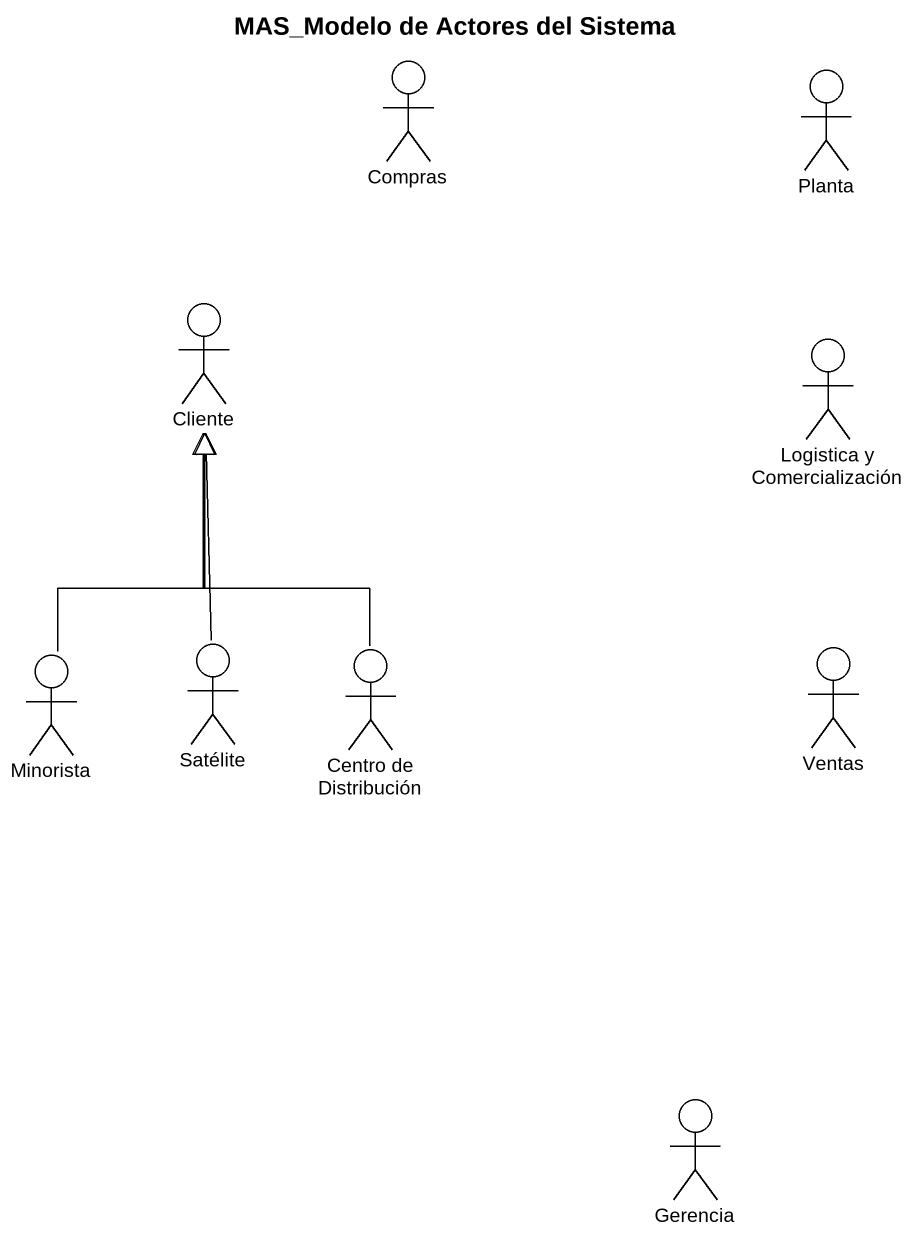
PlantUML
@startuml
title MAS_Modelo de Actores del Sistema
actor Compras
actor Planta
actor Cliente
actor "Logistica y Comercialización" as Logistica_y_Comercialización
actor Minorista
actor Satélite
actor "Centro de Distribución" as Centro_de_Distribución
actor Ventas
actor Gerencia
Minorista -up-|> Cliente
Satélite -up-|> Cliente
Centro_de_Distribución -up-|> Cliente
@enduml
